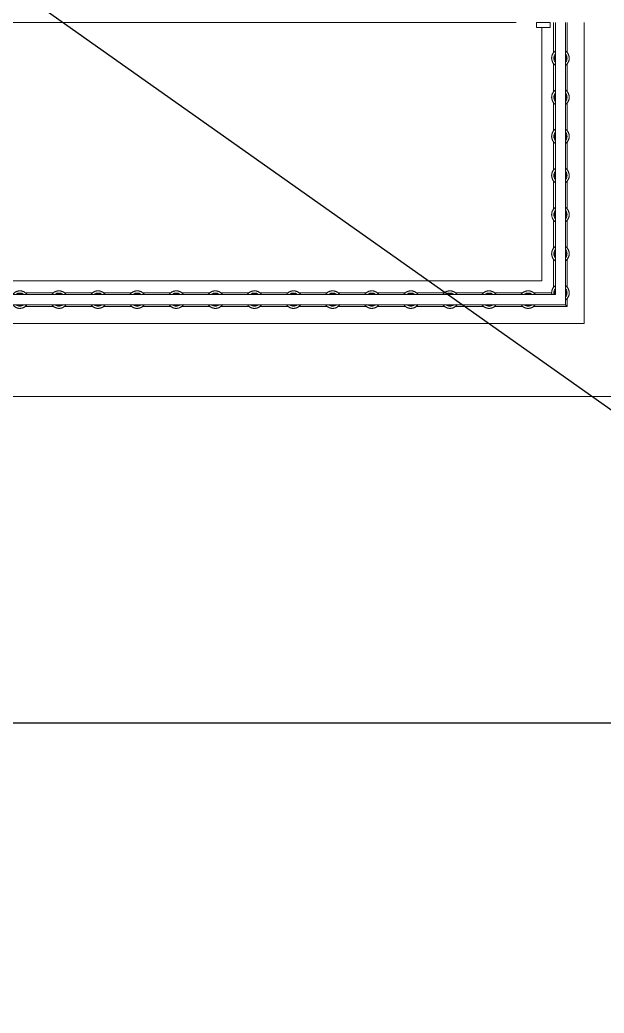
# Model space of a CAD drawing. Header units: millimetres. Extents: x -529861 to -223882, y -171969 to 61504.
# Drawn here: x -449774 to -448056, y -136368 to -133448 of the extents above; entities that cross this region are included whole.
import ezdxf

# ---------------------------------------------------------------- set-up
doc = ezdxf.new("R2010")
doc.units = ezdxf.units.MM
doc.header["$LTSCALE"] = 5000
doc.linetypes.add('CENTER', pattern=[2, 1.25, -0.25, 0.25, -0.25])
doc.layers.get('Defpoints').update_dxf_attribs({"color": 143})
for name, color, linetype, lineweight in [('A-DOOR', 8, 'Continuous', 9), ('A-DOOR-CUT', 7, 'Continuous', 18), ('A-FLOR-HRAL', 8, 'Continuous', 5), ('A-WALL-PROJECTION', 7, 'Continuous', 9)]:
    doc.layers.add(name, color=color, linetype=linetype, lineweight=lineweight)
for name, color, linetype in [('KCS_AXIS', 18, 'CENTER'), ('KCS_BORDER', 3, 'Continuous'), ('KCS_DIM', 1, 'Continuous')]:
    doc.layers.add(name, color=color, linetype=linetype)
doc.layers.add('KCS_Plotter', color=11, linetype='Continuous', plot=False)
doc.styles.add('s-text', font='vnsimli.shx', dxfattribs={"width": 0.7})
doc.dimstyles.new('1-100s', dxfattribs={"dimtxt": 200, "dimasz": 100, "dimexe": 60, "dimexo": 0, "dimgap": 50, "dimtad": 1, "dimdec": 0, "dimzin": 0, "dimdsep": 46, "dimtxsty": 's-text', "dimblk1": 'ARCHTICK', "dimblk2": 'ARCHTICK', "dimsah": 1, "dimcen": 80, "dimdle": 60, "dimclrd": 9, "dimclre": 9, "dimclrt": 2, "dimadec": 0, "dimazin": 0, "dimtfac": 0.0001, "dimtdec": 0, "dimtix": 1, "dimtmove": 1, "dimatfit": 3, "dimldrblk": 'ARCHTICK', "dimfxl": 200, "dimtolj": 1, "dimtzin": 0, "dimarcsym": 0})

# ---------------------------------------------------------------- blocks, each defined once
blk = doc.blocks.new('PHAO PT01 - PHAO PT01-711474-MẶT BẰNG ĐỊNH VỊ CỬA TẦNG 2')
at = {"layer": 'A-WALL-PROJECTION'}
for p, q in [((5610, 110), (5610, 995)), ((3210, 110), (5610, 110)), ((5825, -105), (2995, -105))]:
    blk.add_line(p, q, dxfattribs=at)
blk = doc.blocks.new('Railing - 15mm-1301355-MẶT BẰNG ĐỊNH VỊ CỬA TẦNG 2')
at = {"layer": 'A-FLOR-HRAL'}
for p, q in [((-15.2, 20.9), (-16, 20.2)), ((15.2, -20.9), (16, -20.2))]:
    blk.add_line(p, q, dxfattribs=at)
at = {"layer": 'A-FLOR-HRAL', "flags": 128}
for points in [[(-15.2, 20.9), (-16, 20.2), (-16.8, 19.6), (-17.6, 18.9), (-18.3, 18.2), (-19, 17.4), (-19.7, 16.6), (-20.4, 15.8), (-21, 15), (-21.6, 14.2), (-22.1, 13.3), (-22.6, 12.4), (-23.1, 11.5), (-23.5, 10.6), (-23.9, 9.6), (-24.3, 8.6), (-24.6, 7.7), (-24.9, 6.7), (-25.2, 5.7), (-25.4, 4.7), (-25.5, 3.6), (-25.7, 2.6), (-25.7, 1.6), (-25.8, 0.6), (-25.8, 0)], [(-24.9, 6.7), (-25.2, 5.7), (-25.4, 4.7), (-25.5, 3.6), (-25.7, 2.6), (-25.7, 1.6), (-25.8, 0.6), (-25.8, 0)], [(-17.6, 18.9), (-18.3, 18.2), (-19, 17.4), (-19.7, 16.6), (-20.4, 15.8), (-21, 15), (-21.6, 14.2), (-22.1, 13.3)], [(17.2, 19.2), (16.4, 19.9), (15.6, 20.5), (14.8, 21.1)], [(25.8, 0), (25.8, 1), (25.7, 2.1), (25.6, 3.1), (25.5, 4.1), (25.3, 5.1), (25.1, 6.1), (24.8, 7.1), (24.5, 8.1), (24.1, 9.1), (23.8, 10), (23.3, 11), (22.9, 11.9), (22.4, 12.8), (21.9, 13.7), (21.3, 14.6), (20.7, 15.4), (20.1, 16.2), (19.4, 17), (18.7, 17.8), (18, 18.5), (17.2, 19.2), (16.4, 19.9), (15.6, 20.5), (14.8, 21.1)], [(21.9, 13.7), (21.3, 14.6), (20.7, 15.4), (20.1, 16.2), (19.4, 17), (18.7, 17.8), (18.3, 18.2)], [(25.8, 0), (25.8, 1), (25.7, 2.1), (25.6, 3.1), (25.5, 4.1), (25.3, 5.1), (25.1, 6.1)], [(-25.8, 0), (-25.8, -1), (-25.7, -2.1), (-25.6, -3.1), (-25.5, -4.1), (-25.3, -5.1), (-25.1, -6.1)], [(-25.8, 0), (-25.8, -1), (-25.7, -2.1), (-25.6, -3.1), (-25.5, -4.1), (-25.3, -5.1), (-25.1, -6.1), (-24.8, -7.1), (-24.5, -8.1), (-24.1, -9.1), (-23.8, -10), (-23.3, -11), (-22.9, -11.9), (-22.4, -12.8), (-21.9, -13.7), (-21.3, -14.6), (-20.7, -15.4), (-20.1, -16.2), (-19.4, -17), (-18.7, -17.8), (-18, -18.5), (-17.2, -19.2), (-16.4, -19.9), (-15.6, -20.5), (-14.8, -21.1)], [(-21.9, -13.7), (-21.3, -14.6), (-20.7, -15.4), (-20.1, -16.2), (-19.4, -17), (-18.7, -17.8), (-18, -18.5)], [(-17.2, -19.2), (-16.4, -19.9), (-15.6, -20.5), (-14.8, -21.1)], [(15.2, -20.9), (16, -20.2), (16.8, -19.6), (17.6, -18.9), (18.3, -18.2), (19, -17.4), (19.7, -16.6), (20.4, -15.8), (21, -15), (21.6, -14.2), (22.1, -13.3), (22.6, -12.4), (23.1, -11.5), (23.5, -10.6), (23.9, -9.6), (24.3, -8.6), (24.6, -7.7), (24.9, -6.7), (25.2, -5.7), (25.4, -4.7), (25.5, -3.6), (25.7, -2.6), (25.7, -1.6), (25.8, -0.6), (25.8, 0)], [(17.6, -18.9), (18.3, -18.2), (19, -17.4), (19.7, -16.6), (20.4, -15.8), (21, -15), (21.6, -14.2), (22.1, -13.3)], [(24.9, -6.7), (25.2, -5.7), (25.4, -4.7), (25.5, -3.6), (25.7, -2.6), (25.7, -1.6), (25.8, -0.6), (25.8, 0)]]:
    blk.add_lwpolyline(points, dxfattribs=at)
at = {"layer": 'A-FLOR-HRAL'}
for radius, start, end in [(19.4, 145.1781, 180), (19.4, 180, 214.8219), (17.2, 160.0293, 180), (17.2, 180, 199.9707), (19.4, 325.1781, 0), (19.4, 0, 34.4926), (17.2, 0, 19.9707), (17.2, 340.0293, 0)]:
    blk.add_arc((0, 0), radius, start, end, dxfattribs=at)
blk = doc.blocks.new('Railing - 15mm-1301357-MẶT BẰNG ĐỊNH VỊ CỬA TẦNG 2')
at = {"layer": 'A-FLOR-HRAL'}
for p, q in [((-15.2, 20.9), (-16, 20.2)), ((15.2, -20.9), (16, -20.2))]:
    blk.add_line(p, q, dxfattribs=at)
at = {"layer": 'A-FLOR-HRAL', "flags": 128}
for points in [[(-15.2, 20.9), (-16, 20.2), (-16.8, 19.6), (-17.6, 18.9), (-18.3, 18.2), (-19, 17.4), (-19.7, 16.6), (-20.4, 15.8), (-21, 15), (-21.6, 14.2), (-22.1, 13.3), (-22.6, 12.4), (-23.1, 11.5), (-23.5, 10.6), (-23.9, 9.6), (-24.3, 8.6), (-24.6, 7.7), (-24.9, 6.7), (-25.2, 5.7), (-25.4, 4.7), (-25.5, 3.6), (-25.7, 2.6), (-25.7, 1.6), (-25.8, 0.6), (-25.8, 0)], [(-24.9, 6.7), (-25.2, 5.7), (-25.4, 4.7), (-25.5, 3.6), (-25.7, 2.6), (-25.7, 1.6), (-25.8, 0.6), (-25.8, 0)], [(-25.8, 0), (-25.8, -1), (-25.7, -2.1), (-25.6, -3.1), (-25.5, -4.1), (-25.3, -5.1), (-25.1, -6.1)], [(-25.8, 0), (-25.8, -1), (-25.7, -2.1), (-25.6, -3.1), (-25.5, -4.1), (-25.3, -5.1), (-25.1, -6.1), (-24.8, -7.1), (-24.5, -8.1), (-24.1, -9.1), (-23.8, -10), (-23.3, -11), (-22.9, -11.9), (-22.4, -12.8), (-21.9, -13.7), (-21.3, -14.6), (-20.7, -15.4), (-20.1, -16.2), (-19.4, -17), (-18.7, -17.8), (-18, -18.5), (-17.2, -19.2), (-16.4, -19.9), (-15.6, -20.5), (-14.8, -21.1)], [(-17.6, 18.9), (-18.3, 18.2), (-19, 17.4), (-19.7, 16.6), (-20.4, 15.8), (-21, 15), (-21.6, 14.2), (-22.1, 13.3)], [(17.2, 19.2), (16.4, 19.9), (15.6, 20.5), (14.8, 21.1)], [(25.8, 0), (25.8, 1), (25.7, 2.1), (25.6, 3.1), (25.5, 4.1), (25.3, 5.1), (25.1, 6.1), (24.8, 7.1), (24.5, 8.1), (24.1, 9.1), (23.8, 10), (23.3, 11), (22.9, 11.9), (22.4, 12.8), (21.9, 13.7), (21.3, 14.6), (20.7, 15.4), (20.1, 16.2), (19.4, 17), (18.7, 17.8), (18, 18.5), (17.2, 19.2), (16.4, 19.9), (15.6, 20.5), (14.8, 21.1)], [(15.2, -20.9), (16, -20.2), (16.8, -19.6), (17.6, -18.9), (18.3, -18.2), (19, -17.4), (19.7, -16.6), (20.4, -15.8), (21, -15), (21.6, -14.2), (22.1, -13.3), (22.6, -12.4), (23.1, -11.5), (23.5, -10.6), (23.9, -9.6), (24.3, -8.6), (24.6, -7.7), (24.9, -6.7), (25.2, -5.7), (25.4, -4.7), (25.5, -3.6), (25.7, -2.6), (25.7, -1.6), (25.8, -0.6), (25.8, 0)], [(22.1, 13.3), (21.9, 13.7), (21.3, 14.6), (20.7, 15.4), (20.1, 16.2), (19.4, 17), (18.7, 17.8), (18, 18.5)], [(24.9, -6.7), (25.2, -5.7), (25.4, -4.7), (25.5, -3.6), (25.7, -2.6), (25.7, -1.6), (25.8, -0.6), (25.8, 0)], [(25.8, 0), (25.8, 1), (25.7, 2.1), (25.6, 3.1), (25.5, 4.1), (25.3, 5.1), (25.1, 6.1)], [(-21.9, -13.7), (-21.3, -14.6), (-20.7, -15.4), (-20.1, -16.2), (-19.4, -17), (-18.7, -17.8), (-18, -18.5)], [(-17.2, -19.2), (-16.4, -19.9), (-15.6, -20.5), (-14.8, -21.1)], [(17.8, -18.7), (18.3, -18.2), (19, -17.4), (19.7, -16.6), (20.4, -15.8), (21, -15), (21.6, -14.2), (22.1, -13.3)]]:
    blk.add_lwpolyline(points, dxfattribs=at)
at = {"layer": 'A-FLOR-HRAL'}
for radius, start, end in [(19.4, 145.1781, 180), (19.4, 180, 214.8219), (17.2, 160.0293, 180), (17.2, 180, 199.9707), (19.4, 0, 34.8219), (19.4, 325.1781, 0), (17.2, 0, 19.9707), (17.2, 340.0293, 0)]:
    blk.add_arc((0, 0), radius, start, end, dxfattribs=at)
blk = doc.blocks.new('Railing - 15mm-V2-MẶT BẰNG ĐỊNH VỊ CỬA TẦNG 2')
at = {"layer": 'A-FLOR-HRAL'}
for p, q in [((-15.2, 20.9), (-16, 20.2)), ((15.2, -20.9), (16, -20.2))]:
    blk.add_line(p, q, dxfattribs=at)
at = {"layer": 'A-FLOR-HRAL', "flags": 128}
for points in [[(-15.2, 20.9), (-16, 20.2), (-16.8, 19.6), (-17.6, 18.9), (-18.3, 18.2), (-19, 17.4), (-19.7, 16.6), (-20.4, 15.8), (-21, 15), (-21.6, 14.2), (-22.1, 13.3), (-22.6, 12.4), (-23.1, 11.5), (-23.5, 10.6), (-23.9, 9.6), (-24.3, 8.6), (-24.6, 7.7), (-24.9, 6.7), (-25.2, 5.7), (-25.4, 4.7), (-25.5, 3.6), (-25.7, 2.6), (-25.7, 1.6), (-25.8, 0.6), (-25.8, 0)], [(-24.9, 6.7), (-25.2, 5.7), (-25.4, 4.7), (-25.5, 3.6), (-25.7, 2.6), (-25.7, 1.6), (-25.8, 0.6), (-25.8, 0)], [(-17.6, 18.9), (-18.3, 18.2), (-19, 17.4), (-19.7, 16.6), (-20.4, 15.8), (-21, 15), (-21.6, 14.2), (-22.1, 13.3)], [(17.2, 19.2), (16.4, 19.9), (15.6, 20.5), (14.8, 21.1)], [(25.8, 0), (25.8, 1), (25.7, 2.1), (25.6, 3.1), (25.5, 4.1), (25.3, 5.1), (25.1, 6.1), (24.8, 7.1), (24.5, 8.1), (24.1, 9.1), (23.8, 10), (23.3, 11), (22.9, 11.9), (22.4, 12.8), (21.9, 13.7), (21.3, 14.6), (20.7, 15.4), (20.1, 16.2), (19.4, 17), (18.7, 17.8), (18, 18.5), (17.2, 19.2), (16.4, 19.9), (15.6, 20.5), (14.8, 21.1)], [(21.9, 13.7), (21.3, 14.6), (20.7, 15.4), (20.1, 16.2), (19.4, 17), (18.7, 17.8), (18.3, 18.2)], [(25.8, 0), (25.8, 1), (25.7, 2.1), (25.6, 3.1), (25.5, 4.1), (25.3, 5.1), (25.1, 6.1)], [(-25.8, 0), (-25.8, -1), (-25.7, -2.1), (-25.6, -3.1), (-25.5, -4.1), (-25.3, -5.1), (-25.1, -6.1)], [(-25.8, 0), (-25.8, -1), (-25.7, -2.1), (-25.6, -3.1), (-25.5, -4.1), (-25.3, -5.1), (-25.1, -6.1), (-24.8, -7.1), (-24.5, -8.1), (-24.1, -9.1), (-23.8, -10), (-23.3, -11), (-22.9, -11.9), (-22.4, -12.8), (-21.9, -13.7), (-21.3, -14.6), (-20.7, -15.4), (-20.1, -16.2), (-19.4, -17), (-18.7, -17.8), (-18, -18.5), (-17.2, -19.2), (-16.4, -19.9), (-15.6, -20.5), (-14.8, -21.1)], [(-21.9, -13.7), (-21.3, -14.6), (-20.7, -15.4), (-20.1, -16.2), (-19.4, -17), (-18.7, -17.8), (-18, -18.5)], [(-17.2, -19.2), (-16.4, -19.9), (-15.6, -20.5), (-14.8, -21.1)], [(15.2, -20.9), (16, -20.2), (16.8, -19.6), (17.6, -18.9), (18.3, -18.2), (19, -17.4), (19.7, -16.6), (20.4, -15.8), (21, -15), (21.6, -14.2), (22.1, -13.3), (22.6, -12.4), (23.1, -11.5), (23.5, -10.6), (23.9, -9.6), (24.3, -8.6), (24.6, -7.7), (24.9, -6.7), (25.2, -5.7), (25.4, -4.7), (25.5, -3.6), (25.7, -2.6), (25.7, -1.6), (25.8, -0.6), (25.8, 0)], [(17.6, -18.9), (18.3, -18.2), (19, -17.4), (19.7, -16.6), (20.4, -15.8), (21, -15), (21.6, -14.2), (22.1, -13.3)], [(24.9, -6.7), (25.2, -5.7), (25.4, -4.7), (25.5, -3.6), (25.7, -2.6), (25.7, -1.6), (25.8, -0.6), (25.8, 0)]]:
    blk.add_lwpolyline(points, dxfattribs=at)
at = {"layer": 'A-FLOR-HRAL'}
for radius, start, end in [(19.4, 145.1781, 180), (19.4, 180, 214.8219), (17.2, 160.0293, 180), (17.2, 180, 199.9707), (19.4, 0, 34.8219), (19.4, 325.1781, 0), (17.2, 0, 19.9707), (17.2, 340.0293, 0)]:
    blk.add_arc((0, 0), radius, start, end, dxfattribs=at)
blk = doc.blocks.new('Railing - 15mm-V3-MẶT BẰNG ĐỊNH VỊ CỬA TẦNG 2')
at = {"layer": 'A-FLOR-HRAL'}
for p, q in [((-15.2, 20.9), (-16, 20.2)), ((15.2, -20.9), (16, -20.2))]:
    blk.add_line(p, q, dxfattribs=at)
at = {"layer": 'A-FLOR-HRAL', "flags": 128}
for points in [[(-15.2, 20.9), (-16, 20.2), (-16.8, 19.6), (-17.6, 18.9), (-18.3, 18.2), (-19, 17.4), (-19.7, 16.6), (-20.4, 15.8), (-21, 15), (-21.6, 14.2), (-22.1, 13.3), (-22.6, 12.4), (-23.1, 11.5), (-23.5, 10.6), (-23.9, 9.6), (-24.3, 8.6), (-24.6, 7.7), (-24.9, 6.7), (-25.2, 5.7), (-25.4, 4.7), (-25.5, 3.6), (-25.7, 2.6), (-25.7, 1.6), (-25.8, 0.6), (-25.8, 0)], [(-24.9, 6.7), (-25.2, 5.7), (-25.4, 4.7), (-25.5, 3.6), (-25.7, 2.6), (-25.7, 1.6), (-25.8, 0.6), (-25.8, 0)], [(-17.6, 18.9), (-18.3, 18.2), (-19, 17.4), (-19.7, 16.6), (-20.4, 15.8), (-21, 15), (-21.6, 14.2), (-22.1, 13.3)], [(17.2, 19.2), (16.4, 19.9), (15.6, 20.5), (14.8, 21.1)], [(25.8, 0), (25.8, 1), (25.7, 2.1), (25.6, 3.1), (25.5, 4.1), (25.3, 5.1), (25.1, 6.1), (24.8, 7.1), (24.5, 8.1), (24.1, 9.1), (23.8, 10), (23.3, 11), (22.9, 11.9), (22.4, 12.8), (21.9, 13.7), (21.3, 14.6), (20.7, 15.4), (20.1, 16.2), (19.4, 17), (18.7, 17.8), (18, 18.5), (17.2, 19.2), (16.4, 19.9), (15.6, 20.5), (14.8, 21.1)], [(21.9, 13.7), (21.3, 14.6), (20.7, 15.4), (20.1, 16.2), (19.4, 17), (18.7, 17.8), (18.3, 18.2)], [(25.8, 0), (25.8, 1), (25.7, 2.1), (25.6, 3.1), (25.5, 4.1), (25.3, 5.1), (25.1, 6.1)], [(-25.8, 0), (-25.8, -1), (-25.7, -2.1), (-25.6, -3.1), (-25.5, -4.1), (-25.3, -5.1), (-25.1, -6.1)], [(-25.8, 0), (-25.8, -1), (-25.7, -2.1), (-25.6, -3.1), (-25.5, -4.1), (-25.3, -5.1), (-25.1, -6.1), (-24.8, -7.1), (-24.5, -8.1), (-24.1, -9.1), (-23.8, -10), (-23.3, -11), (-22.9, -11.9), (-22.4, -12.8), (-21.9, -13.7), (-21.3, -14.6), (-20.7, -15.4), (-20.1, -16.2), (-19.4, -17), (-18.7, -17.8), (-18, -18.5), (-17.2, -19.2), (-16.4, -19.9), (-15.6, -20.5), (-14.8, -21.1)], [(-21.9, -13.7), (-21.3, -14.6), (-20.7, -15.4), (-20.1, -16.2), (-19.4, -17), (-18.7, -17.8), (-18, -18.5)], [(-17.2, -19.2), (-16.4, -19.9), (-15.6, -20.5), (-14.8, -21.1)], [(15.2, -20.9), (16, -20.2), (16.8, -19.6), (17.6, -18.9), (18.3, -18.2), (19, -17.4), (19.7, -16.6), (20.4, -15.8), (21, -15), (21.6, -14.2), (22.1, -13.3), (22.6, -12.4), (23.1, -11.5), (23.5, -10.6), (23.9, -9.6), (24.3, -8.6), (24.6, -7.7), (24.9, -6.7), (25.2, -5.7), (25.4, -4.7), (25.5, -3.6), (25.7, -2.6), (25.7, -1.6), (25.8, -0.6), (25.8, 0)], [(17.6, -18.9), (18.3, -18.2), (19, -17.4), (19.7, -16.6), (20.4, -15.8), (21, -15), (21.6, -14.2), (22.1, -13.3), (22.3, -13)], [(24.9, -6.7), (25.2, -5.7), (25.4, -4.7), (25.5, -3.6), (25.7, -2.6), (25.7, -1.6), (25.8, -0.6), (25.8, 0)]]:
    blk.add_lwpolyline(points, dxfattribs=at)
at = {"layer": 'A-FLOR-HRAL'}
for radius, start, end in [(19.4, 145.1781, 180), (19.4, 180, 214.8219), (17.2, 160.0293, 180), (17.2, 180, 199.9707), (19.4, 0, 34.8219), (19.4, 325.1781, 0), (17.2, 0, 19.9707), (17.2, 340.0293, 0)]:
    blk.add_arc((0, 0), radius, start, end, dxfattribs=at)
blk = doc.blocks.new('Railing - 15mm-V4-MẶT BẰNG ĐỊNH VỊ CỬA TẦNG 2')
at = {"layer": 'A-FLOR-HRAL'}
for p, q in [((-15.2, 20.9), (-16, 20.2)), ((15.2, -20.9), (16, -20.2))]:
    blk.add_line(p, q, dxfattribs=at)
at = {"layer": 'A-FLOR-HRAL', "flags": 128}
for points in [[(-15.2, 20.9), (-16, 20.2), (-16.8, 19.6), (-17.6, 18.9), (-18.3, 18.2), (-19, 17.4), (-19.7, 16.6), (-20.4, 15.8), (-21, 15), (-21.6, 14.2), (-22.1, 13.3), (-22.6, 12.4), (-23.1, 11.5), (-23.5, 10.6), (-23.9, 9.6), (-24.3, 8.6), (-24.6, 7.7), (-24.9, 6.7), (-25.2, 5.7), (-25.4, 4.7), (-25.5, 3.6), (-25.7, 2.6), (-25.7, 1.6), (-25.8, 0.6), (-25.8, 0)], [(-24.9, 6.7), (-25.2, 5.7), (-25.4, 4.7), (-25.5, 3.6), (-25.7, 2.6), (-25.7, 1.6), (-25.8, 0.6), (-25.8, 0)], [(-25.8, 0), (-25.8, -1), (-25.7, -2.1), (-25.6, -3.1), (-25.5, -4.1), (-25.3, -5.1), (-25.1, -6.1)], [(-25.8, 0), (-25.8, -1), (-25.7, -2.1), (-25.6, -3.1), (-25.5, -4.1), (-25.3, -5.1), (-25.1, -6.1), (-24.8, -7.1), (-24.5, -8.1), (-24.1, -9.1), (-23.8, -10), (-23.3, -11), (-22.9, -11.9), (-22.4, -12.8), (-21.9, -13.7), (-21.3, -14.6), (-20.7, -15.4), (-20.1, -16.2), (-19.4, -17), (-18.7, -17.8), (-18, -18.5), (-17.2, -19.2), (-16.4, -19.9), (-15.6, -20.5), (-14.8, -21.1)], [(-17.6, 18.9), (-18.3, 18.2), (-19, 17.4), (-19.7, 16.6), (-20.4, 15.8), (-21, 15), (-21.6, 14.2), (-22.1, 13.3)], [(17.2, 19.2), (16.4, 19.9), (15.6, 20.5), (14.8, 21.1)], [(25.8, 0), (25.8, 1), (25.7, 2.1), (25.6, 3.1), (25.5, 4.1), (25.3, 5.1), (25.1, 6.1), (24.8, 7.1), (24.5, 8.1), (24.1, 9.1), (23.8, 10), (23.3, 11), (22.9, 11.9), (22.4, 12.8), (21.9, 13.7), (21.3, 14.6), (20.7, 15.4), (20.1, 16.2), (19.4, 17), (18.7, 17.8), (18, 18.5), (17.2, 19.2), (16.4, 19.9), (15.6, 20.5), (14.8, 21.1)], [(15.2, -20.9), (16, -20.2), (16.8, -19.6), (17.6, -18.9), (18.3, -18.2), (19, -17.4), (19.7, -16.6), (20.4, -15.8), (21, -15), (21.6, -14.2), (22.1, -13.3), (22.6, -12.4), (23.1, -11.5), (23.5, -10.6), (23.9, -9.6), (24.3, -8.6), (24.6, -7.7), (24.9, -6.7), (25.2, -5.7), (25.4, -4.7), (25.5, -3.6), (25.7, -2.6), (25.7, -1.6), (25.8, -0.6), (25.8, 0)], [(21.9, 13.7), (21.3, 14.6), (20.7, 15.4), (20.1, 16.2), (19.4, 17), (18.7, 17.8), (18.3, 18.2)], [(24.9, -6.7), (25.2, -5.7), (25.4, -4.7), (25.5, -3.6), (25.7, -2.6), (25.7, -1.6), (25.8, -0.6), (25.8, 0)], [(25.8, 0), (25.8, 1), (25.7, 2.1), (25.6, 3.1), (25.5, 4.1), (25.3, 5.1), (25.1, 6.1)], [(-21.9, -13.7), (-21.3, -14.6), (-20.7, -15.4), (-20.1, -16.2), (-19.4, -17), (-18.7, -17.8), (-18, -18.5)], [(-17.2, -19.2), (-16.4, -19.9), (-15.6, -20.5), (-14.8, -21.1)], [(17.6, -18.9), (18.3, -18.2), (19, -17.4), (19.7, -16.6), (20.4, -15.8), (21, -15), (21.6, -14.2), (22.1, -13.3)]]:
    blk.add_lwpolyline(points, dxfattribs=at)
at = {"layer": 'A-FLOR-HRAL'}
for radius, start, end in [(19.4, 145.1781, 180), (19.4, 180, 214.8219), (17.2, 160.0293, 180), (17.2, 180, 199.9707), (19.4, 0, 34.8219), (17.2, 0, 19.9707), (19.4, 326.5766, 0), (17.2, 340.0293, 0)]:
    blk.add_arc((0, 0), radius, start, end, dxfattribs=at)
blk = doc.blocks.new('Railing - 15mm-V5-MẶT BẰNG ĐỊNH VỊ CỬA TẦNG 2')
at = {"layer": 'A-FLOR-HRAL'}
for p, q in [((-15.2, 20.9), (-16, 20.2)), ((15.2, -20.9), (16, -20.2))]:
    blk.add_line(p, q, dxfattribs=at)
at = {"layer": 'A-FLOR-HRAL', "flags": 128}
for points in [[(-15.2, 20.9), (-16, 20.2), (-16.8, 19.6), (-17.6, 18.9), (-18.3, 18.2), (-19, 17.4), (-19.7, 16.6), (-20.4, 15.8), (-21, 15), (-21.6, 14.2), (-22.1, 13.3), (-22.6, 12.4), (-23.1, 11.5), (-23.5, 10.6), (-23.9, 9.6), (-24.3, 8.6), (-24.6, 7.7), (-24.9, 6.7), (-25.2, 5.7), (-25.4, 4.7), (-25.5, 3.6), (-25.7, 2.6), (-25.7, 1.6), (-25.8, 0.6), (-25.8, 0)], [(-24.9, 6.7), (-25.2, 5.7), (-25.4, 4.7), (-25.5, 3.6), (-25.7, 2.6), (-25.7, 1.6), (-25.8, 0.6), (-25.8, 0)], [(-17.6, 18.9), (-18.3, 18.2), (-19, 17.4), (-19.7, 16.6), (-20.4, 15.8), (-21, 15), (-21.6, 14.2), (-22.1, 13.3)], [(17.2, 19.2), (16.4, 19.9), (15.6, 20.5), (14.8, 21.1)], [(25.8, 0), (25.8, 1), (25.7, 2.1), (25.6, 3.1), (25.5, 4.1), (25.3, 5.1), (25.1, 6.1), (24.8, 7.1), (24.5, 8.1), (24.1, 9.1), (23.8, 10), (23.3, 11), (22.9, 11.9), (22.4, 12.8), (21.9, 13.7), (21.3, 14.6), (20.7, 15.4), (20.1, 16.2), (19.4, 17), (18.7, 17.8), (18, 18.5), (17.2, 19.2), (16.4, 19.9), (15.6, 20.5), (14.8, 21.1)], [(21.9, 13.7), (21.3, 14.6), (20.7, 15.4), (20.1, 16.2), (19.4, 17), (18.7, 17.8), (18.3, 18.2)], [(25.8, 0), (25.8, 1), (25.7, 2.1), (25.6, 3.1), (25.5, 4.1), (25.3, 5.1), (25.1, 6.1)], [(-25.8, 0), (-25.8, -1), (-25.7, -2.1), (-25.6, -3.1), (-25.5, -4.1), (-25.3, -5.1)], [(-25.8, 0), (-25.8, -1), (-25.7, -2.1), (-25.6, -3.1), (-25.5, -4.1), (-25.3, -5.1)], [(15.2, -20.9), (16, -20.2), (16.8, -19.6), (17.6, -18.9), (18.3, -18.2), (19, -17.4), (19.7, -16.6), (20.4, -15.8), (21, -15), (21.6, -14.2), (22.1, -13.3), (22.6, -12.4), (23.1, -11.5), (23.5, -10.6), (23.9, -9.6), (24.3, -8.6), (24.6, -7.7), (24.9, -6.7), (25.2, -5.7), (25.4, -4.7), (25.5, -3.6), (25.7, -2.6), (25.7, -1.6), (25.8, -0.6), (25.8, 0)], [(17.6, -18.9), (18.3, -18.2), (19, -17.4), (19.7, -16.6), (20.4, -15.8), (21, -15), (21.6, -14.2), (22.1, -13.3)], [(24.9, -6.7), (25.2, -5.7), (25.4, -4.7), (25.5, -3.6), (25.7, -2.6), (25.7, -1.6), (25.8, -0.6), (25.8, 0)]]:
    blk.add_lwpolyline(points, dxfattribs=at)
at = {"layer": 'A-FLOR-HRAL'}
for radius, start, end in [(19.4, 145.1781, 180), (19.4, 180, 196.4053), (17.2, 160.0293, 180), (17.2, 180, 198.4558), (19.4, 0, 34.8219), (19.4, 325.1781, 0), (17.2, 0, 19.9707), (17.2, 340.0293, 0)]:
    blk.add_arc((0, 0), radius, start, end, dxfattribs=at)
blk = doc.blocks.new('Railing - 15mm-V6-MẶT BẰNG ĐỊNH VỊ CỬA TẦNG 2')
at = {"layer": 'A-FLOR-HRAL'}
for p, q in [((-15.2, 20.9), (-16, 20.2)), ((15.2, -20.9), (16, -20.2))]:
    blk.add_line(p, q, dxfattribs=at)
at = {"layer": 'A-FLOR-HRAL', "flags": 128}
for points in [[(-15.2, 20.9), (-16, 20.2), (-16.8, 19.6), (-17.6, 18.9), (-18.3, 18.2), (-19, 17.4), (-19.7, 16.6), (-20.4, 15.8), (-21, 15), (-21.6, 14.2), (-22.1, 13.3), (-22.6, 12.4), (-23.1, 11.5), (-23.5, 10.6), (-23.9, 9.6), (-24.3, 8.6), (-24.6, 7.7), (-24.9, 6.7), (-25.2, 5.7), (-25.4, 4.7), (-25.5, 3.6), (-25.7, 2.6), (-25.7, 1.6), (-25.8, 0.6), (-25.8, 0)], [(-24.9, 6.7), (-25.2, 5.7), (-25.4, 4.7), (-25.5, 3.6), (-25.7, 2.6), (-25.7, 1.6), (-25.8, 0.6), (-25.8, 0)], [(-25.8, 0), (-25.8, -1), (-25.7, -2.1), (-25.6, -3.1), (-25.5, -4.1), (-25.3, -5.1), (-25.1, -6.1)], [(-25.8, 0), (-25.8, -1), (-25.7, -2.1), (-25.6, -3.1), (-25.5, -4.1), (-25.3, -5.1), (-25.1, -6.1), (-24.8, -7.1), (-24.5, -8.1), (-24.1, -9.1), (-23.8, -10), (-23.3, -11), (-22.9, -11.9), (-22.4, -12.8), (-21.9, -13.7), (-21.3, -14.6), (-20.7, -15.4), (-20.1, -16.2), (-19.4, -17), (-18.7, -17.8), (-18, -18.5), (-17.2, -19.2), (-16.4, -19.9), (-15.6, -20.5), (-14.8, -21.1)], [(-17.6, 18.9), (-18.3, 18.2), (-19, 17.4), (-19.7, 16.6), (-20.4, 15.8), (-21, 15), (-21.6, 14.2), (-22.1, 13.3)], [(17.2, 19.2), (16.4, 19.9), (15.6, 20.5), (14.8, 21.1)], [(25.8, 0), (25.8, 1), (25.7, 2.1), (25.6, 3.1), (25.5, 4.1), (25.3, 5.1), (25.1, 6.1), (24.8, 7.1), (24.5, 8.1), (24.1, 9.1), (23.8, 10), (23.3, 11), (22.9, 11.9), (22.4, 12.8), (21.9, 13.7), (21.3, 14.6), (20.7, 15.4), (20.1, 16.2), (19.4, 17), (18.7, 17.8), (18, 18.5), (17.2, 19.2), (16.4, 19.9), (15.6, 20.5), (14.8, 21.1)], [(15.2, -20.9), (16, -20.2), (16.8, -19.6), (17.6, -18.9), (18.3, -18.2), (19, -17.4), (19.7, -16.6), (20.4, -15.8), (21, -15), (21.6, -14.2), (22.1, -13.3), (22.6, -12.4), (23.1, -11.5), (23.5, -10.6), (23.9, -9.6), (24.3, -8.6), (24.6, -7.7), (24.9, -6.7), (25.2, -5.7), (25.4, -4.7), (25.5, -3.6), (25.7, -2.6), (25.7, -1.6), (25.8, -0.6), (25.8, 0)], [(21.9, 13.7), (21.3, 14.6), (20.7, 15.4), (20.1, 16.2), (19.4, 17), (18.7, 17.8), (18, 18.5)], [(24.9, -6.7), (25.2, -5.7), (25.4, -4.7), (25.5, -3.6), (25.7, -2.6), (25.7, -1.6), (25.8, -0.6), (25.8, 0)], [(25.8, 0), (25.8, 1), (25.7, 2.1), (25.6, 3.1), (25.5, 4.1), (25.3, 5.1), (25.1, 6.1)], [(-21.9, -13.7), (-21.3, -14.6), (-20.7, -15.4), (-20.1, -16.2), (-19.4, -17), (-18.7, -17.8), (-18, -18.5)], [(-17.2, -19.2), (-16.4, -19.9), (-15.6, -20.5), (-14.8, -21.1)], [(17.6, -18.9), (18.3, -18.2), (19, -17.4), (19.7, -16.6), (20.4, -15.8), (21, -15), (21.6, -14.2), (22.1, -13.3)]]:
    blk.add_lwpolyline(points, dxfattribs=at)
at = {"layer": 'A-FLOR-HRAL'}
for radius, start, end in [(19.4, 145.1781, 180), (19.4, 180, 214.8219), (17.2, 160.0293, 180), (17.2, 180, 199.9707), (19.4, 0, 34.8219), (19.4, 325.1781, 0), (17.2, 0, 19.9707), (17.2, 340.0293, 0)]:
    blk.add_arc((0, 0), radius, start, end, dxfattribs=at)
blk = doc.blocks.new('Railing - 15mm-V7-MẶT BẰNG ĐỊNH VỊ CỬA TẦNG 2')
at = {"layer": 'A-FLOR-HRAL'}
for p, q in [((-15.2, 20.9), (-16, 20.2)), ((15.2, -20.9), (16, -20.2))]:
    blk.add_line(p, q, dxfattribs=at)
at = {"layer": 'A-FLOR-HRAL', "flags": 128}
for points in [[(-15.2, 20.9), (-16, 20.2), (-16.8, 19.6), (-17.6, 18.9), (-18.3, 18.2), (-19, 17.4), (-19.7, 16.6), (-20.4, 15.8), (-21, 15), (-21.6, 14.2), (-22.1, 13.3), (-22.6, 12.4), (-23.1, 11.5), (-23.5, 10.6), (-23.9, 9.6), (-24.3, 8.6), (-24.6, 7.7), (-24.9, 6.7), (-25.2, 5.7), (-25.4, 4.7), (-25.5, 3.6), (-25.7, 2.6), (-25.7, 1.6), (-25.8, 0.6), (-25.8, 0)], [(-24.9, 6.7), (-25.2, 5.7), (-25.4, 4.7), (-25.5, 3.6), (-25.7, 2.6), (-25.7, 1.6), (-25.8, 0.6), (-25.8, 0)], [(-25.8, 0), (-25.8, -1), (-25.7, -2.1), (-25.6, -3.1), (-25.5, -4.1), (-25.3, -5.1), (-25.1, -6.1)], [(-25.8, 0), (-25.8, -1), (-25.7, -2.1), (-25.6, -3.1), (-25.5, -4.1), (-25.3, -5.1), (-25.1, -6.1), (-24.8, -7.1), (-24.5, -8.1), (-24.1, -9.1), (-23.8, -10), (-23.3, -11), (-22.9, -11.9), (-22.4, -12.8), (-21.9, -13.7), (-21.3, -14.6), (-20.7, -15.4), (-20.1, -16.2), (-19.4, -17), (-18.7, -17.8), (-18, -18.5), (-17.2, -19.2), (-16.4, -19.9), (-15.6, -20.5), (-14.8, -21.1)], [(-17.6, 18.9), (-18.3, 18.2), (-19, 17.4), (-19.7, 16.6), (-20.4, 15.8), (-21, 15), (-21.6, 14.2), (-22.1, 13.3)], [(17.2, 19.2), (16.4, 19.9), (15.6, 20.5), (14.8, 21.1)], [(25.8, 0), (25.8, 1), (25.7, 2.1), (25.6, 3.1), (25.5, 4.1), (25.3, 5.1), (25.1, 6.1), (24.8, 7.1), (24.5, 8.1), (24.1, 9.1), (23.8, 10), (23.3, 11), (22.9, 11.9), (22.4, 12.8), (21.9, 13.7), (21.3, 14.6), (20.7, 15.4), (20.1, 16.2), (19.4, 17), (18.7, 17.8), (18, 18.5), (17.2, 19.2), (16.4, 19.9), (15.6, 20.5), (14.8, 21.1)], [(15.2, -20.9), (16, -20.2), (16.8, -19.6), (17.6, -18.9), (18.3, -18.2), (19, -17.4), (19.7, -16.6), (20.4, -15.8), (21, -15), (21.6, -14.2), (22.1, -13.3), (22.6, -12.4), (23.1, -11.5), (23.5, -10.6), (23.9, -9.6), (24.3, -8.6), (24.6, -7.7), (24.9, -6.7), (25.2, -5.7), (25.4, -4.7), (25.5, -3.6), (25.7, -2.6), (25.7, -1.6), (25.8, -0.6), (25.8, 0)], [(21.9, 13.7), (21.3, 14.6), (20.7, 15.4), (20.1, 16.2), (19.4, 17), (18.7, 17.8), (18, 18.5)], [(24.9, -6.7), (25.2, -5.7), (25.4, -4.7), (25.5, -3.6), (25.7, -2.6), (25.7, -1.6), (25.8, -0.6), (25.8, 0)], [(25.8, 0), (25.8, 1), (25.7, 2.1), (25.6, 3.1), (25.5, 4.1), (25.3, 5.1), (25.1, 6.1)], [(-21.9, -13.7), (-21.3, -14.6), (-20.7, -15.4), (-20.1, -16.2), (-19.4, -17), (-18.7, -17.8), (-18, -18.5)], [(-17.2, -19.2), (-16.4, -19.9), (-15.6, -20.5), (-14.8, -21.1)], [(17.6, -18.9), (18.3, -18.2), (19, -17.4), (19.7, -16.6), (20.4, -15.8), (21, -15), (21.6, -14.2), (22.1, -13.3)]]:
    blk.add_lwpolyline(points, dxfattribs=at)
at = {"layer": 'A-FLOR-HRAL'}
for radius, start, end in [(19.4, 145.1781, 180), (19.4, 180, 214.8219), (17.2, 160.0293, 180), (17.2, 180, 199.9707), (19.4, 0, 34.8219), (19.4, 325.1781, 0), (17.2, 0, 19.9707), (17.2, 340.0293, 0)]:
    blk.add_arc((0, 0), radius, start, end, dxfattribs=at)
blk = doc.blocks.new('Railing - 15mm-V8-MẶT BẰNG ĐỊNH VỊ CỬA TẦNG 2')
at = {"layer": 'A-FLOR-HRAL'}
for p, q in [((-15.2, 20.9), (-16, 20.2)), ((15.2, -20.9), (16, -20.2))]:
    blk.add_line(p, q, dxfattribs=at)
at = {"layer": 'A-FLOR-HRAL', "flags": 128}
for points in [[(-15.2, 20.9), (-16, 20.2), (-16.8, 19.6), (-17.6, 18.9), (-18.3, 18.2), (-19, 17.4), (-19.7, 16.6), (-20.4, 15.8), (-21, 15), (-21.6, 14.2), (-22.1, 13.3), (-22.6, 12.4), (-23.1, 11.5), (-23.5, 10.6), (-23.9, 9.6), (-24.3, 8.6), (-24.6, 7.7), (-24.9, 6.7), (-25.2, 5.7), (-25.4, 4.7), (-25.5, 3.6), (-25.7, 2.6), (-25.7, 1.6), (-25.8, 0.6), (-25.8, 0)], [(-24.9, 6.7), (-25.2, 5.7), (-25.4, 4.7), (-25.5, 3.6), (-25.7, 2.6), (-25.7, 1.6), (-25.8, 0.6), (-25.8, 0)], [(-25.8, 0), (-25.8, -1), (-25.7, -2.1), (-25.6, -3.1), (-25.5, -4.1), (-25.3, -5.1), (-25.1, -6.1)], [(-25.8, 0), (-25.8, -1), (-25.7, -2.1), (-25.6, -3.1), (-25.5, -4.1), (-25.3, -5.1), (-25.1, -6.1), (-24.8, -7.1), (-24.5, -8.1), (-24.1, -9.1), (-23.8, -10), (-23.3, -11), (-22.9, -11.9), (-22.4, -12.8), (-21.9, -13.7), (-21.3, -14.6), (-20.7, -15.4), (-20.1, -16.2), (-19.4, -17), (-18.7, -17.8), (-18, -18.5), (-17.2, -19.2), (-16.4, -19.9), (-15.6, -20.5), (-14.8, -21.1)], [(-17.6, 18.9), (-18.3, 18.2), (-19, 17.4), (-19.7, 16.6), (-20.4, 15.8), (-21, 15), (-21.6, 14.2), (-22.1, 13.3)], [(17, 19.4), (16.4, 19.9), (15.6, 20.5), (14.8, 21.1)], [(25.8, 0), (25.8, 1), (25.7, 2.1), (25.6, 3.1), (25.5, 4.1), (25.3, 5.1), (25.1, 6.1), (24.8, 7.1), (24.5, 8.1), (24.1, 9.1), (23.8, 10), (23.3, 11), (22.9, 11.9), (22.4, 12.8), (21.9, 13.7), (21.3, 14.6), (20.7, 15.4), (20.1, 16.2), (19.4, 17), (18.7, 17.8), (18, 18.5), (17.2, 19.2), (16.4, 19.9), (15.6, 20.5), (14.8, 21.1)], [(15.2, -20.9), (16, -20.2), (16.8, -19.6), (17.6, -18.9), (18.3, -18.2), (19, -17.4), (19.7, -16.6), (20.4, -15.8), (21, -15), (21.6, -14.2), (22.1, -13.3), (22.6, -12.4), (23.1, -11.5), (23.5, -10.6), (23.9, -9.6), (24.3, -8.6), (24.6, -7.7), (24.9, -6.7), (25.2, -5.7), (25.4, -4.7), (25.5, -3.6), (25.7, -2.6), (25.7, -1.6), (25.8, -0.6), (25.8, 0)], [(21.9, 13.7), (21.3, 14.6), (20.7, 15.4), (20.1, 16.2), (19.4, 17), (18.7, 17.8), (18, 18.5)], [(24.9, -6.7), (25.2, -5.7), (25.4, -4.7), (25.5, -3.6), (25.7, -2.6), (25.7, -1.6), (25.8, -0.6), (25.8, 0)], [(25.8, 0), (25.8, 1), (25.7, 2.1), (25.6, 3.1), (25.5, 4.1), (25.3, 5.1), (25.1, 6.1)], [(-21.9, -13.7), (-21.3, -14.6), (-20.7, -15.4), (-20.1, -16.2), (-19.4, -17), (-18.7, -17.8), (-18, -18.5)], [(-17.2, -19.2), (-16.4, -19.9), (-15.6, -20.5), (-14.8, -21.1)], [(17.6, -18.9), (18.3, -18.2), (19, -17.4), (19.7, -16.6), (20.4, -15.8), (21, -15), (21.6, -14.2), (22.1, -13.3)]]:
    blk.add_lwpolyline(points, dxfattribs=at)
at = {"layer": 'A-FLOR-HRAL'}
for radius, start, end in [(19.4, 145.1781, 180), (19.4, 180, 214.8219), (17.2, 160.0293, 180), (17.2, 180, 199.9707), (19.4, 0, 34.8219), (17.2, 0, 19.9707), (17.2, 340.0293, 0), (19.4, 327.5427, 0)]:
    blk.add_arc((0, 0), radius, start, end, dxfattribs=at)
blk = doc.blocks.new('Railing - 15mm-V9-MẶT BẰNG ĐỊNH VỊ CỬA TẦNG 2')
at = {"layer": 'A-FLOR-HRAL'}
for p, q in [((-15.2, 20.9), (-16, 20.2)), ((15.2, -20.9), (16, -20.2))]:
    blk.add_line(p, q, dxfattribs=at)
at = {"layer": 'A-FLOR-HRAL', "flags": 128}
for points in [[(-15.2, 20.9), (-16, 20.2), (-16.8, 19.6), (-17.6, 18.9), (-18.3, 18.2), (-19, 17.4), (-19.7, 16.6), (-20.4, 15.8), (-21, 15), (-21.6, 14.2), (-22.1, 13.3), (-22.6, 12.4), (-23.1, 11.5), (-23.5, 10.6), (-23.9, 9.6), (-24.3, 8.6), (-24.6, 7.7), (-24.9, 6.7), (-25.2, 5.7), (-25.4, 4.7), (-25.5, 3.6), (-25.7, 2.6), (-25.7, 1.6), (-25.8, 0.6), (-25.8, 0)], [(-24.9, 6.7), (-25.2, 5.7), (-25.4, 4.7), (-25.5, 3.6), (-25.7, 2.6), (-25.7, 1.6), (-25.8, 0.6), (-25.8, 0)], [(-25.8, 0), (-25.8, -1), (-25.7, -2.1), (-25.6, -3.1), (-25.5, -4.1), (-25.3, -5.1), (-25.1, -6.1)], [(-25.8, 0), (-25.8, -1), (-25.7, -2.1), (-25.6, -3.1), (-25.5, -4.1), (-25.3, -5.1), (-25.1, -6.1), (-24.8, -7.1), (-24.5, -8.1), (-24.1, -9.1), (-23.8, -10), (-23.3, -11), (-22.9, -11.9), (-22.4, -12.8), (-21.9, -13.7), (-21.3, -14.6), (-20.7, -15.4), (-20.1, -16.2), (-19.4, -17), (-18.7, -17.8), (-18, -18.5), (-17.2, -19.2), (-16.4, -19.9), (-15.6, -20.5), (-14.8, -21.1)], [(-17.6, 18.9), (-18.3, 18.2), (-19, 17.4), (-19.7, 16.6), (-20.4, 15.8), (-21, 15), (-21.6, 14.2), (-22.1, 13.3), (-22.2, 13.2)], [(17.2, 19.2), (16.4, 19.9), (15.6, 20.5), (14.8, 21.1)], [(25.8, 0), (25.8, 1), (25.7, 2.1), (25.6, 3.1), (25.5, 4.1), (25.3, 5.1), (25.1, 6.1), (24.8, 7.1), (24.5, 8.1), (24.1, 9.1), (23.8, 10), (23.3, 11), (22.9, 11.9), (22.4, 12.8), (21.9, 13.7), (21.3, 14.6), (20.7, 15.4), (20.1, 16.2), (19.4, 17), (18.7, 17.8), (18, 18.5), (17.2, 19.2), (16.4, 19.9), (15.6, 20.5), (14.8, 21.1)], [(15.2, -20.9), (16, -20.2), (16.8, -19.6), (17.6, -18.9), (18.3, -18.2), (19, -17.4), (19.7, -16.6), (20.4, -15.8), (21, -15), (21.6, -14.2), (22.1, -13.3), (22.6, -12.4), (23.1, -11.5), (23.5, -10.6), (23.9, -9.6), (24.3, -8.6), (24.6, -7.7), (24.9, -6.7), (25.2, -5.7), (25.4, -4.7), (25.5, -3.6), (25.7, -2.6), (25.7, -1.6), (25.8, -0.6), (25.8, 0)], [(22.1, 13.2), (21.9, 13.7), (21.3, 14.6), (20.7, 15.4), (20.1, 16.2), (19.4, 17), (18.7, 17.8), (18, 18.5)], [(24.9, -6.7), (25.2, -5.7), (25.4, -4.7), (25.5, -3.6), (25.7, -2.6), (25.7, -1.6), (25.8, -0.6), (25.8, 0)], [(25.8, 0), (25.8, 1), (25.7, 2.1), (25.6, 3.1), (25.5, 4.1), (25.3, 5.1), (25.1, 6.1)], [(-21.9, -13.7), (-21.3, -14.6), (-20.7, -15.4), (-20.1, -16.2), (-19.4, -17), (-18.7, -17.8), (-18, -18.5)], [(-17.2, -19.2), (-16.4, -19.9), (-15.6, -20.5), (-14.8, -21.1)], [(17.6, -18.9), (18.3, -18.2), (19, -17.4), (19.7, -16.6), (20.4, -15.8), (21, -15), (21.6, -14.2), (22.1, -13.3)]]:
    blk.add_lwpolyline(points, dxfattribs=at)
at = {"layer": 'A-FLOR-HRAL'}
for radius, start, end in [(19.4, 145.1781, 180), (19.4, 180, 214.8219), (17.2, 160.0293, 180), (17.2, 180, 199.9707), (19.4, 0, 34.8219), (19.4, 325.1781, 0), (17.2, 0, 19.9707), (17.2, 340.0293, 0)]:
    blk.add_arc((0, 0), radius, start, end, dxfattribs=at)
blk = doc.blocks.new('Railing - 15mm-V10-MẶT BẰNG ĐỊNH VỊ CỬA TẦNG 2')
at = {"layer": 'A-FLOR-HRAL'}
for p, q in [((-15.2, 20.9), (-16, 20.2)), ((15.2, -20.9), (16, -20.2))]:
    blk.add_line(p, q, dxfattribs=at)
at = {"layer": 'A-FLOR-HRAL', "flags": 128}
for points in [[(-15.2, 20.9), (-16, 20.2), (-16.8, 19.6), (-17.6, 18.9), (-18.3, 18.2), (-19, 17.4), (-19.7, 16.6), (-20.4, 15.8), (-21, 15), (-21.6, 14.2), (-22.1, 13.3), (-22.6, 12.4), (-23.1, 11.5), (-23.5, 10.6), (-23.9, 9.6), (-24.3, 8.6), (-24.6, 7.7), (-24.9, 6.7), (-25.2, 5.7), (-25.4, 4.7), (-25.5, 3.6), (-25.7, 2.6), (-25.7, 1.6), (-25.8, 0.6), (-25.8, 0)], [(-24.9, 6.7), (-25.2, 5.7), (-25.4, 4.7), (-25.5, 3.6), (-25.7, 2.6), (-25.7, 1.6), (-25.8, 0.6), (-25.8, 0)], [(-25.8, 0), (-25.8, -1), (-25.7, -2.1), (-25.6, -3.1), (-25.5, -4.1), (-25.3, -5.1), (-25.1, -6.1)], [(-25.8, 0), (-25.8, -1), (-25.7, -2.1), (-25.6, -3.1), (-25.5, -4.1), (-25.3, -5.1), (-25.1, -6.1), (-24.8, -7.1), (-24.5, -8.1), (-24.1, -9.1), (-23.8, -10), (-23.3, -11), (-22.9, -11.9), (-22.4, -12.8), (-21.9, -13.7), (-21.3, -14.6), (-20.7, -15.4), (-20.1, -16.2), (-19.4, -17), (-18.7, -17.8), (-18, -18.5), (-17.2, -19.2), (-16.4, -19.9), (-15.6, -20.5), (-14.8, -21.1)], [(-17.6, 18.9), (-18.3, 18.2), (-19, 17.4), (-19.7, 16.6), (-20.4, 15.8), (-21, 15), (-21.6, 14.2), (-22.1, 13.3)], [(17.2, 19.2), (16.4, 19.9), (15.6, 20.5), (14.8, 21.1)], [(25.8, 0), (25.8, 1), (25.7, 2.1), (25.6, 3.1), (25.5, 4.1), (25.3, 5.1), (25.1, 6.1), (24.8, 7.1), (24.5, 8.1), (24.1, 9.1), (23.8, 10), (23.3, 11), (22.9, 11.9), (22.4, 12.8), (21.9, 13.7), (21.3, 14.6), (20.7, 15.4), (20.1, 16.2), (19.4, 17), (18.7, 17.8), (18, 18.5), (17.2, 19.2), (16.4, 19.9), (15.6, 20.5), (14.8, 21.1)], [(15.2, -20.9), (16, -20.2), (16.8, -19.6), (17.6, -18.9), (18.3, -18.2), (19, -17.4), (19.7, -16.6), (20.4, -15.8), (21, -15), (21.6, -14.2), (22.1, -13.3), (22.6, -12.4), (23.1, -11.5), (23.5, -10.6), (23.9, -9.6), (24.3, -8.6), (24.6, -7.7), (24.9, -6.7), (25.2, -5.7), (25.4, -4.7), (25.5, -3.6), (25.7, -2.6), (25.7, -1.6), (25.8, -0.6), (25.8, 0)], [(21.9, 13.7), (21.3, 14.6), (20.7, 15.4), (20.1, 16.2), (19.4, 17), (18.7, 17.8), (18, 18.5)], [(24.9, -6.7), (25.2, -5.7), (25.4, -4.7), (25.5, -3.6), (25.7, -2.6), (25.7, -1.6), (25.8, -0.6), (25.8, 0)], [(25.8, 0), (25.8, 1), (25.7, 2.1), (25.6, 3.1), (25.5, 4.1), (25.3, 5.1), (25.1, 6.1)], [(-21.9, -13.7), (-21.3, -14.6), (-20.7, -15.4), (-20.1, -16.2), (-19.4, -17), (-18.7, -17.8), (-18, -18.5)], [(-17.2, -19.2), (-16.4, -19.9), (-15.6, -20.5), (-14.8, -21.1)], [(17.6, -18.9), (18.3, -18.2), (19, -17.4), (19.7, -16.6), (20.4, -15.8), (21, -15), (21.6, -14.2), (22.1, -13.3)]]:
    blk.add_lwpolyline(points, dxfattribs=at)
at = {"layer": 'A-FLOR-HRAL'}
for radius, start, end in [(19.4, 145.1781, 180), (19.4, 180, 214.8219), (17.2, 161.5323, 180), (17.2, 180, 199.9707), (19.4, 0, 34.8219), (19.4, 325.1781, 0), (17.2, 340.0293, 0), (17.2, 0, 18.4677)]:
    blk.add_arc((0, 0), radius, start, end, dxfattribs=at)
blk = doc.blocks.new('Railing - Railing-728537-MẶT BẰNG ĐỊNH VỊ CỬA TẦNG 2')
at = {"layer": 'A-FLOR-HRAL'}
for p, q in [((5520, 995), (5520, 905.6)), ((5560, 905.2), (5560, 995)), ((5520, 874.8), (5520, 790.6)), ((5560, 790.2), (5560, 874.4)), ((5520, 759.8), (5520, 675.6)), ((5560, 675.2), (5560, 759.4)), ((5520, 644.8), (5520, 560.6)), ((5560, 560.2), (5560, 644.4)), ((5520, 529.8), (5520, 445.6)), ((5560, 445.2), (5560, 529.4)), ((5520, 414.8), (5520, 330.6)), ((5560, 330.2), (5560, 414.4)), ((5520, 299.8), (5520, 215.6)), ((5560, 215.2), (5560, 299.4)), ((4049.8, 200), (3965.6, 200)), ((4164.8, 200), (4080.6, 200)), ((4279.8, 200), (4195.6, 200)), ((4394.8, 200), (4310.6, 200)), ((4509.8, 200), (4425.6, 200)), ((4624.8, 200), (4540.6, 200)), ((4739.8, 200), (4655.6, 200)), ((4854.8, 200), (4770.6, 200)), ((4969.8, 200), (4885.6, 200)), ((5084.8, 200), (5000.6, 200)), ((5199.8, 200), (5115.6, 200)), ((5314.8, 200), (5230.6, 200)), ((5429.8, 200), (5345.6, 200)), ((5515.1, 200), (5460.6, 200)), ((5560, 160), (5560, 184.4)), ((3965.2, 160), (4049.4, 160)), ((4080.2, 160), (4164.4, 160)), ((4195.2, 160), (4279.4, 160)), ((4310.2, 160), (4394.4, 160)), ((4425.2, 160), (4509.4, 160)), ((4540.2, 160), (4624.4, 160)), ((4655.2, 160), (4739.4, 160)), ((4770.2, 160), (4854.4, 160)), ((4885.3, 160), (4969.4, 160)), ((5000.2, 160), (5084.4, 160)), ((5115.2, 160), (5199.4, 160)), ((5230.2, 160), (5314.4, 160)), ((5345.2, 160), (5429.4, 160)), ((5460.2, 160), (5560, 160)), ((5555, 165), (5560, 160))]:
    blk.add_line(p, q, dxfattribs=at)
for name, p in [('Railing - 15mm-V7-MẶT BẰNG ĐỊNH VỊ CỬA TẦNG 2', (5540, 890)), ('Railing - 15mm-1301355-MẶT BẰNG ĐỊNH VỊ CỬA TẦNG 2', (5540, 775)), ('Railing - 15mm-1301357-MẶT BẰNG ĐỊNH VỊ CỬA TẦNG 2', (5540, 660)), ('Railing - 15mm-V2-MẶT BẰNG ĐỊNH VỊ CỬA TẦNG 2', (5540, 545)), ('Railing - 15mm-V3-MẶT BẰNG ĐỊNH VỊ CỬA TẦNG 2', (5540, 430)), ('Railing - 15mm-V4-MẶT BẰNG ĐỊNH VỊ CỬA TẦNG 2', (5540, 315)), ('Railing - 15mm-V5-MẶT BẰNG ĐỊNH VỊ CỬA TẦNG 2', (5540, 200))]:
    blk.add_blockref(name, p)
at = {"rotation": 270}
for name, p in [('Railing - 15mm-V7-MẶT BẰNG ĐỊNH VỊ CỬA TẦNG 2', (3950, 180)), ('Railing - 15mm-V6-MẶT BẰNG ĐỊNH VỊ CỬA TẦNG 2', (4065, 180)), ('Railing - 15mm-V7-MẶT BẰNG ĐỊNH VỊ CỬA TẦNG 2', (4180, 180)), ('Railing - 15mm-V10-MẶT BẰNG ĐỊNH VỊ CỬA TẦNG 2', (4295, 180)), ('Railing - 15mm-V7-MẶT BẰNG ĐỊNH VỊ CỬA TẦNG 2', (4410, 180)), ('Railing - 15mm-V6-MẶT BẰNG ĐỊNH VỊ CỬA TẦNG 2', (4525, 180)), ('Railing - 15mm-V7-MẶT BẰNG ĐỊNH VỊ CỬA TẦNG 2', (4640, 180)), ('Railing - 15mm-V9-MẶT BẰNG ĐỊNH VỊ CỬA TẦNG 2', (4755, 180)), ('Railing - 15mm-V7-MẶT BẰNG ĐỊNH VỊ CỬA TẦNG 2', (4870, 180)), ('Railing - 15mm-V6-MẶT BẰNG ĐỊNH VỊ CỬA TẦNG 2', (4985, 180)), ('Railing - 15mm-V8-MẶT BẰNG ĐỊNH VỊ CỬA TẦNG 2', (5100, 180)), ('Railing - 15mm-V6-MẶT BẰNG ĐỊNH VỊ CỬA TẦNG 2', (5215, 180)), ('Railing - 15mm-V7-MẶT BẰNG ĐỊNH VỊ CỬA TẦNG 2', (5330, 180)), ('Railing - 15mm-V6-MẶT BẰNG ĐỊNH VỊ CỬA TẦNG 2', (5445, 180))]:
    blk.add_blockref(name, p, dxfattribs=at)
blk = doc.blocks.new('Top Rail Type - Top Rail_Internal_-728548-MẶT BẰNG ĐỊNH VỊ CỬA TẦNG 2')
at = {"layer": 'A-FLOR-HRAL'}
for p, q in [((5525, 195), (5525, 995)), ((5555, 995), (5555, 165)), ((3295, 195), (5525, 195)), ((5555, 165), (3265, 165))]:
    blk.add_line(p, q, dxfattribs=at)
blk = doc.blocks.new('HBH_DR_1LEAF_FIX PANEL - 2000x2400-1459499-MẶT BẰNG ĐỊNH VỊ CỬA TẦNG 2')
at = {"layer": 'A-DOOR-CUT'}
for p, q in [((-770.5, 143.5), (-810.5, 143.5)), ((-810.5, 143.5), (-810.5, 128.5)), ((-810.5, 128.5), (-770.5, 128.5)), ((-770.5, 128.5), (-770.5, 143.5))]:
    blk.add_line(p, q, dxfattribs=at)
blk = doc.blocks.new('_ArchTick')
at = {"color": 0, "linetype": 'ByBlock', "const_width": 0.15}
blk.add_lwpolyline([(-0.5, -0.5), (0.5, 0.5)], dxfattribs=at)
blk = doc.blocks.new('*D1159')
at = {"layer": 'Defpoints', "color": 0, "ltscale": 1500, "transparency": 16777216}
for p in [(-30105.3, -46735.7), (-23605.3, -46735.7), (-23605.3, -48211.7)]:
    blk.add_point(p, dxfattribs=at)
at = {"layer": 'KCS_DIM', "color": 9, "lineweight": -2, "ltscale": 1500, "transparency": 16777216}
for p, q in [((-30105.3, -46735.7), (-30105.3, -48271.7)), ((-23605.3, -46735.7), (-23605.3, -48271.7)), ((-30165.3, -48211.7), (-23545.3, -48211.7))]:
    blk.add_line(p, q, dxfattribs=at)
at = {"layer": 'KCS_DIM', "color": 9, "lineweight": -2, "ltscale": 1500, "transparency": 16777216, "xscale": 100, "yscale": 100, "zscale": 100, "rotation": 180}
blk.add_blockref('_ArchTick', (-30105.3, -48211.7), dxfattribs=at)
at = {"layer": 'KCS_DIM', "color": 9, "lineweight": -2, "ltscale": 1500, "transparency": 16777216, "xscale": 100, "yscale": 100, "zscale": 100}
blk.add_blockref('_ArchTick', (-23605.3, -48211.7), dxfattribs=at)
at = {"layer": 'KCS_DIM', "color": 2, "ltscale": 1500, "transparency": 16777216, "insert": (-26855.3, -48061.7), "char_height": 200, "attachment_point": 5, "style": 's-text'}
blk.add_mtext('\\A1;6500', dxfattribs=at)
blk = doc.blocks.new('2-LUOI TRUC')
at = {"layer": 'KCS_DIM', "ltscale": 1500}
dim = blk.add_linear_dim(base=(-23605.3, -48211.7), p1=(-30105.3, -46735.7), p2=(-23605.3, -46735.7), dimstyle='1-100s', dxfattribs=at)
dim.commit()
dim.dimension.update_dxf_attribs({"geometry": '*D1159', "text_midpoint": (-26855.3, -48061.7)})
blk = doc.blocks.new('2-MBC')
at = {"layer": 'KCS_AXIS'}
blk.add_blockref('2-LUOI TRUC', (29995.3, 46027.5), dxfattribs=at)

msp = doc.modelspace()

# ---------------------------------------------------------------- linework, layer by layer
at = {"layer": 'A-WALL-PROJECTION'}
for p, q in [((-448314.11, -133455.34), (-450314.11, -133455.34)), ((-448114.11, -133455.34), (-448114.11, -134340.34)), ((-448239.11, -134215.34), (-448239.11, -133470.34)), ((-450389.11, -134215.34), (-448239.11, -134215.34)), ((-448114.11, -134340.34), (-450514.11, -134340.34))]:
    msp.add_line(p, q, dxfattribs=at)
at = {"layer": 'KCS_Plotter', "linetype": 'ByBlock', "ltscale": 1500}
msp.add_line((-472309.84, -117428.54), (-439778.22, -140433.04), dxfattribs=at)

# ---------------------------------------------------------------- block references
at = {"layer": 'A-DOOR', "rotation": 180}
msp.add_blockref('HBH_DR_1LEAF_FIX PANEL - 2000x2400-1459499-MẶT BẰNG ĐỊNH VỊ CỬA TẦNG 2', (-449024.65, -133326.84), dxfattribs=at)
at = {"layer": 'A-FLOR-HRAL'}
for name in ['Railing - Railing-728537-MẶT BẰNG ĐỊNH VỊ CỬA TẦNG 2', 'Top Rail Type - Top Rail_Internal_-728548-MẶT BẰNG ĐỊNH VỊ CỬA TẦNG 2']:
    msp.add_blockref(name, (-453724.11, -134450.34), dxfattribs=at)
at = {"layer": 'A-WALL-PROJECTION'}
msp.add_blockref('PHAO PT01 - PHAO PT01-711474-MẶT BẰNG ĐỊNH VỊ CỬA TẦNG 2', (-453724.11, -134450.34), dxfattribs=at)
at = {"layer": 'KCS_BORDER', "ltscale": 1500}
msp.add_blockref('2-MBC', (-453504.11, -133330.34), dxfattribs=at)

doc.saveas('drawing.dxf')
